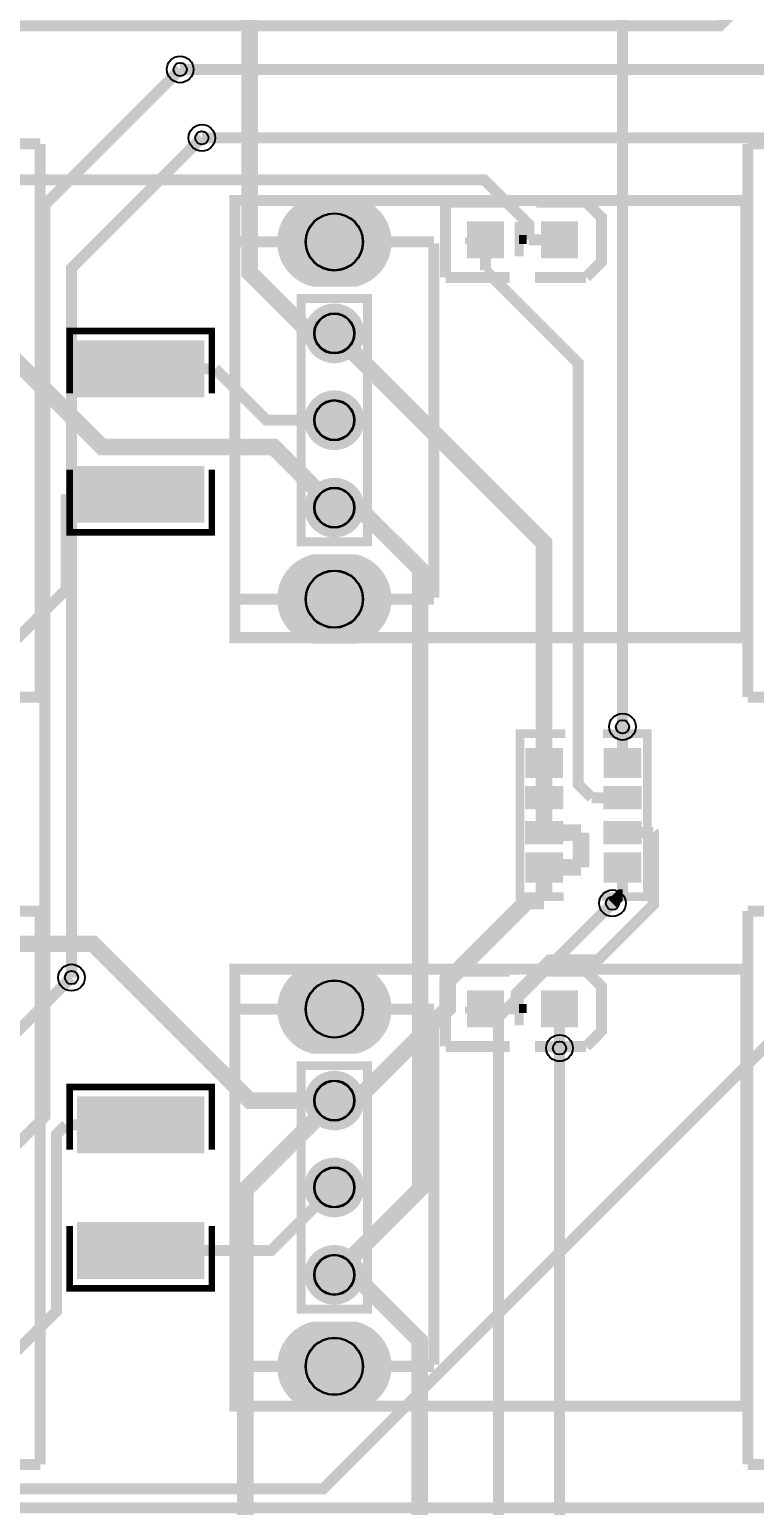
# Model space of a CAD drawing. Header units: millimetres. Extents: x -12.6 to 62.6, y -134.6 to -40.2.
# Drawn here: x 20.44 to 37.08, y -116.68 to -82.8 of the extents above; entities that cross this region are included whole.
import ezdxf

# ---------------------------------------------------------------- set-up
doc = ezdxf.new("R2010")
doc.units = ezdxf.units.MM
for name, color, linetype, true_color in [('BottomLayer', 7, 'Continuous', 0x0000ff), ('BottomSolderMaskLayer', 7, 'Continuous', 0xaa00ff), ('Document', 7, 'Continuous', 0xffffff), ('Hole', 7, 'Continuous', 0x222222), ('Multi-Layer', 7, 'Continuous', 0xc0c0c0), ('TopLayer', 7, 'Continuous', 0xff0000), ('TopPasteMaskLayer', 7, 'Continuous', 0x808080), ('TopSilkLayer', 7, 'Continuous', 0xffcc00), ('TopSolderMaskLayer', 7, 'Continuous', 0x800080)]:
    doc.layers.add(name, color=color, linetype=linetype, true_color=true_color)

msp = doc.modelspace()

# ---------------------------------------------------------------- hatches: boundary and pattern name
at = {"layer": 'BottomSolderMaskLayer'}
for points in [[(27.941, -86.654, -0.785398), (27.941, -88.704), (26.924, -88.704, -0.785398), (26.924, -86.654)], [(28.107, -89.935, -0.785398), (26.757, -89.935), (26.757, -89.623, -0.785398), (28.107, -89.623)], [(28.107, -91.928, -0.785398), (26.757, -91.928), (26.757, -91.617, -0.785398), (28.107, -91.617)], [(28.107, -93.935, -0.785398), (26.757, -93.935), (26.757, -93.623, -0.785398), (28.107, -93.623)], [(27.941, -94.854, -0.785398), (27.941, -96.904), (26.924, -96.904, -0.785398), (26.924, -94.854)], [(27.941, -104.264, -0.785398), (27.941, -106.315), (26.924, -106.315, -0.785398), (26.924, -104.264)], [(28.107, -107.545, -0.785398), (26.757, -107.545), (26.757, -107.234, -0.785398), (28.107, -107.234)], [(28.107, -109.539, -0.785398), (26.757, -109.539), (26.757, -109.227, -0.785398), (28.107, -109.227)], [(28.107, -111.545, -0.785398), (26.757, -111.545), (26.757, -111.234, -0.785398), (28.107, -111.234)], [(27.941, -112.464, -0.785398), (27.941, -114.515), (26.924, -114.515, -0.785398), (26.924, -112.464)]]:
    msp.add_hatch(color=256, dxfattribs=at).paths.add_polyline_path(points)
at = {"layer": 'Document'}
for points in [[(30.815, -87.355), (30.815, -88.015), (30.662, -88.015), (30.662, -87.355)], [(31.09, -87.732), (30.429, -87.732), (30.429, -87.579), (31.09, -87.579)], [(32.943, -87.68), (32.283, -87.68), (32.283, -87.527), (32.943, -87.527)], [(30.815, -105.008), (30.815, -105.668), (30.662, -105.668), (30.662, -105.008)], [(31.09, -105.385), (30.429, -105.385), (30.429, -105.232), (31.09, -105.232)], [(32.943, -105.333), (32.283, -105.333), (32.283, -105.18), (32.943, -105.18)]]:
    msp.add_hatch(color=256, dxfattribs=at).paths.add_polyline_path(points)
at = {"layer": 'Multi-Layer'}
for points in [[(27.932, -86.679, -0.785398), (27.932, -88.679), (26.932, -88.679, -0.785398), (26.932, -86.679)], [(28.082, -89.929, -0.785398), (26.782, -89.929), (26.782, -89.629, -0.785398), (28.082, -89.629)], [(28.082, -91.922, -0.785398), (26.782, -91.922), (26.782, -91.622, -0.785398), (28.082, -91.622)], [(28.082, -93.929, -0.785398), (26.782, -93.929), (26.782, -93.629, -0.785398), (28.082, -93.629)], [(27.932, -94.879, -0.785398), (27.932, -96.879), (26.932, -96.879, -0.785398), (26.932, -94.879)], [(27.932, -104.289, -0.785398), (27.932, -106.289), (26.932, -106.289, -0.785398), (26.932, -104.289)], [(28.082, -107.539, -0.785398), (26.782, -107.539), (26.782, -107.239, -0.785398), (28.082, -107.239)], [(28.082, -109.533, -0.785398), (26.782, -109.533), (26.782, -109.233, -0.785398), (28.082, -109.233)], [(28.082, -111.539, -0.785398), (26.782, -111.539), (26.782, -111.239, -0.785398), (28.082, -111.239)], [(27.932, -112.489, -0.785398), (27.932, -114.489), (26.932, -114.489, -0.785398), (26.932, -112.489)]]:
    msp.add_hatch(color=256, dxfattribs=at).paths.add_polyline_path(points)
at = {"layer": 'TopLayer'}
for points in [[(31.299, -87.23), (31.299, -88.03), (30.499, -88.03), (30.499, -87.23)], [(33.001, -87.23), (33.001, -88.03), (32.201, -88.03), (32.201, -87.23)], [(21.583, -91.233), (24.391, -91.233), (24.391, -89.95), (21.583, -89.95)], [(21.583, -92.833), (24.391, -92.833), (24.391, -94.115), (21.583, -94.115)], [(32.647, -99.313), (32.647, -99.963), (31.847, -99.963), (31.847, -99.313)], [(34.447, -99.313), (34.447, -99.963), (33.647, -99.963), (33.647, -99.313)], [(32.647, -100.188), (32.647, -100.688), (31.847, -100.688), (31.847, -100.188)], [(34.447, -100.188), (34.447, -100.688), (33.647, -100.688), (33.647, -100.188)], [(32.647, -100.988), (32.647, -101.488), (31.847, -101.488), (31.847, -100.988)], [(34.447, -100.988), (34.447, -101.488), (33.647, -101.488), (33.647, -100.988)], [(32.647, -101.713), (32.647, -102.363), (31.847, -102.363), (31.847, -101.713)], [(34.447, -101.713), (34.447, -102.363), (33.647, -102.363), (33.647, -101.713)], [(31.299, -104.883), (31.299, -105.683), (30.499, -105.683), (30.499, -104.883)], [(33.001, -104.883), (33.001, -105.683), (32.201, -105.683), (32.201, -104.883)], [(24.391, -108.59), (21.583, -108.59), (21.583, -107.307), (24.391, -107.307)], [(24.391, -110.19), (21.583, -110.19), (21.583, -111.472), (24.391, -111.472)]]:
    msp.add_hatch(color=256, dxfattribs=at).paths.add_polyline_path(points)
at = {"layer": 'TopPasteMaskLayer'}
for points in [[(31.299, -87.23), (31.299, -88.03), (30.499, -88.03), (30.499, -87.23)], [(33.001, -87.23), (33.001, -88.03), (32.201, -88.03), (32.201, -87.23)], [(21.683, -91.233), (22.41, -91.233), (22.51, -91.133), (22.51, -90.897), (22.61, -90.797), (23.364, -90.797), (23.464, -90.897), (23.464, -91.133), (23.564, -91.233), (24.291, -91.233), (24.391, -91.133), (24.391, -90.05), (24.291, -89.95), (21.683, -89.95), (21.583, -90.05), (21.583, -91.133)], [(21.683, -92.833), (22.41, -92.833), (22.51, -92.933), (22.51, -93.169), (22.61, -93.269), (23.364, -93.269), (23.464, -93.169), (23.464, -92.933), (23.564, -92.833), (24.291, -92.833), (24.391, -92.933), (24.391, -94.015), (24.291, -94.115), (21.683, -94.115), (21.583, -94.015), (21.583, -92.933)], [(32.647, -99.313), (32.647, -99.963), (31.847, -99.963), (31.847, -99.313)], [(34.447, -99.313), (34.447, -99.963), (33.647, -99.963), (33.647, -99.313)], [(32.647, -100.188), (32.647, -100.688), (31.847, -100.688), (31.847, -100.188)], [(34.447, -100.188), (34.447, -100.688), (33.647, -100.688), (33.647, -100.188)], [(32.647, -100.988), (32.647, -101.488), (31.847, -101.488), (31.847, -100.988)], [(34.447, -100.988), (34.447, -101.488), (33.647, -101.488), (33.647, -100.988)], [(32.647, -101.713), (32.647, -102.363), (31.847, -102.363), (31.847, -101.713)], [(34.447, -101.713), (34.447, -102.363), (33.647, -102.363), (33.647, -101.713)], [(31.299, -104.883), (31.299, -105.683), (30.499, -105.683), (30.499, -104.883)], [(33.001, -104.883), (33.001, -105.683), (32.201, -105.683), (32.201, -104.883)], [(24.291, -108.59), (23.564, -108.59), (23.464, -108.49), (23.464, -108.253), (23.364, -108.153), (22.61, -108.153), (22.51, -108.253), (22.51, -108.49), (22.41, -108.59), (21.683, -108.59), (21.583, -108.49), (21.583, -107.407), (21.683, -107.307), (24.291, -107.307), (24.391, -107.407), (24.391, -108.49)], [(24.291, -110.19), (23.564, -110.19), (23.464, -110.29), (23.464, -110.526), (23.364, -110.626), (22.61, -110.626), (22.51, -110.526), (22.51, -110.29), (22.41, -110.19), (21.683, -110.19), (21.583, -110.29), (21.583, -111.372), (21.683, -111.472), (24.291, -111.472), (24.391, -111.372), (24.391, -110.29)]]:
    msp.add_hatch(color=256, dxfattribs=at).paths.add_polyline_path(points)
at = {"layer": 'TopSolderMaskLayer'}
for points in [[(27.941, -86.654, -0.785398), (27.941, -88.704), (26.924, -88.704, -0.785398), (26.924, -86.654)], [(31.325, -87.205), (31.325, -88.056), (30.474, -88.056), (30.474, -87.205)], [(33.026, -87.205), (33.026, -88.056), (32.176, -88.056), (32.176, -87.205)], [(28.107, -89.935, -0.785398), (26.757, -89.935), (26.757, -89.623, -0.785398), (28.107, -89.623)], [(21.527, -91.244), (24.447, -91.244), (24.447, -89.939), (21.527, -89.939)], [(28.107, -91.928, -0.785398), (26.757, -91.928), (26.757, -91.617, -0.785398), (28.107, -91.617)], [(21.527, -92.821), (24.447, -92.821), (24.447, -94.127), (21.527, -94.127)], [(28.107, -93.935, -0.785398), (26.757, -93.935), (26.757, -93.623, -0.785398), (28.107, -93.623)], [(27.941, -94.854, -0.785398), (27.941, -96.904), (26.924, -96.904, -0.785398), (26.924, -94.854)], [(32.678, -99.293), (32.678, -99.984), (31.816, -99.984), (31.816, -99.293)], [(34.478, -99.293), (34.478, -99.984), (33.616, -99.984), (33.616, -99.293)], [(32.688, -100.172), (32.688, -100.704), (31.806, -100.704), (31.806, -100.172)], [(34.488, -100.172), (34.488, -100.704), (33.606, -100.704), (33.606, -100.172)], [(32.688, -100.972), (32.688, -101.504), (31.806, -101.504), (31.806, -100.972)], [(34.488, -100.972), (34.488, -101.504), (33.606, -101.504), (33.606, -100.972)], [(32.678, -101.692), (32.678, -102.384), (31.816, -102.384), (31.816, -101.692)], [(34.478, -101.692), (34.478, -102.384), (33.616, -102.384), (33.616, -101.692)], [(27.941, -104.264, -0.785398), (27.941, -106.315), (26.924, -106.315, -0.785398), (26.924, -104.264)], [(31.325, -104.858), (31.325, -105.709), (30.474, -105.709), (30.474, -104.858)], [(33.026, -104.858), (33.026, -105.709), (32.176, -105.709), (32.176, -104.858)], [(28.107, -107.545, -0.785398), (26.757, -107.545), (26.757, -107.234, -0.785398), (28.107, -107.234)], [(24.447, -108.601), (21.527, -108.601), (21.527, -107.295), (24.447, -107.295)], [(28.107, -109.539, -0.785398), (26.757, -109.539), (26.757, -109.227, -0.785398), (28.107, -109.227)], [(24.447, -110.178), (21.527, -110.178), (21.527, -111.484), (24.447, -111.484)], [(28.107, -111.545, -0.785398), (26.757, -111.545), (26.757, -111.234, -0.785398), (28.107, -111.234)], [(27.941, -112.464, -0.785398), (27.941, -114.515), (26.924, -114.515, -0.785398), (26.924, -112.464)]]:
    msp.add_hatch(color=256, dxfattribs=at).paths.add_polyline_path(points)

# ---------------------------------------------------------------- linework, layer by layer
at = {"layer": 'BottomLayer'}
for points, const_width in [([(34.047, -98.808), (34.047, -74.613), (30.155, -70.721)], 0.254), ([(27.432, -89.779), (26.883, -89.779), (25.487, -88.383), (25.487, -74.113), (27.432, -72.168)], 0.381), ([(19.633, -108.908), (20.788, -107.753), (20.788, -86.824), (23.893, -83.719)], 0.254), ([(21.399, -104.567), (21.399, -88.284), (24.392, -85.291)], 0.254), ([(27.432, -93.779), (27.988, -93.779), (29.403, -95.193), (29.403, -109.419), (27.657, -111.165)], 0.381), ([(31.198, -121.909), (31.198, -105.478), (33.817, -102.86)], 0.254), ([(-10.797, -130.006), (-10.794, -130.009), (-7.04, -130.009), (-6.843, -129.812), (-1.635, -129.812), (-1.589, -129.858), (-0.316, -129.858), (2.248, -132.423), (28.525, -132.423), (32.601, -128.346), (32.601, -106.182)], 0.254), ([(27.432, -107.39), (25.387, -109.435), (25.387, -123.617)], 0.381), ([(27.657, -111.165), (29.392, -112.9), (29.392, -127.04), (27.432, -129)], 0.381), ([(27.657, -111.165), (27.432, -111.39)], 0.381)]:
    msp.add_lwpolyline(points, dxfattribs=dict(at, const_width=const_width))
at = {"layer": 'BottomSolderMaskLayer'}
for centre, radius in [((27.432, -87.679), 0.661), ((27.432, -89.779), 0.464), ((27.432, -91.772), 0.464), ((27.432, -93.779), 0.464), ((27.432, -95.879), 0.661), ((27.432, -105.289), 0.661), ((27.432, -107.39), 0.464), ((27.432, -109.383), 0.464), ((27.432, -111.39), 0.464), ((27.432, -113.49), 0.661)]:
    msp.add_circle(centre, radius, dxfattribs=at)
at = {"layer": 'Hole'}
for centre in [(23.893, -83.719), (24.392, -85.291), (34.047, -98.808), (33.817, -102.86), (21.399, -104.567), (32.601, -106.183)]:
    msp.add_circle(centre, 0.152, dxfattribs=at)
at = {"layer": 'Multi-Layer'}
for centre, radius in [((23.893, -83.719), 0.305), ((24.392, -85.291), 0.305), ((27.432, -87.679), 0.65), ((27.432, -89.779), 0.45), ((27.432, -91.772), 0.45), ((27.432, -93.779), 0.45), ((27.432, -95.879), 0.65), ((34.047, -98.808), 0.305), ((33.817, -102.86), 0.305), ((21.399, -104.567), 0.305), ((27.432, -105.289), 0.65), ((32.601, -106.183), 0.305), ((27.432, -107.39), 0.45), ((27.432, -109.383), 0.45), ((27.432, -111.39), 0.45), ((27.432, -113.49), 0.65)]:
    msp.add_circle(centre, radius, dxfattribs=at)
at = {"layer": 'TopLayer'}
for points, const_width in [([(23.893, -83.719), (39.186, -83.719), (48.756, -74.148), (58.928, -74.148)], 0.254), ([(41.021, -77.978), (36.281, -82.718), (19.762, -82.718), (9.306, -93.174), (9.306, -93.716)], 0.254), ([(24.392, -85.291), (40.184, -85.291), (47.682, -77.793)], 0.254), ([(31.896, -87.63), (31.896, -87.277), (30.875, -86.256), (16.837, -86.256), (10.591, -92.502), (10.591, -92.765)], 0.254), ([(30.899, -87.63), (30.899, -88.335)], 0.254), ([(32.601, -87.63), (31.896, -87.63)], 0.254), ([(27.432, -93.779), (26.041, -92.388), (22.106, -92.388), (17.78, -88.062), (17.78, -87.969)], 0.381), ([(30.899, -88.335), (33.029, -90.465), (33.029, -100.125), (33.342, -100.438)], 0.254), ([(27.432, -89.779), (32.247, -94.594), (32.247, -99.638)], 0.381), ([(22.987, -90.591), (24.696, -90.591)], 0.254), ([(27.432, -91.772), (25.877, -91.772), (24.696, -90.591)], 0.254), ([(21.278, -93.474), (21.278, -95.657), (11.064, -105.871), (10.447, -105.871), (9.597, -106.721), (6.842, -106.721)], 0.254), ([(22.987, -93.474), (21.278, -93.474)], 0.254), ([(-2.286, -114.984), (-2.286, -115.198), (-1.168, -116.315), (2.72, -116.315), (2.958, -116.553), (3.465, -116.553), (3.714, -116.304), (27.176, -116.304), (47.682, -95.799), (47.682, -95.446)], 0.254), ([(34.047, -98.808), (34.047, -99.638)], 0.254), ([(32.247, -99.638), (32.247, -100.438)], 0.381), ([(32.247, -100.438), (32.247, -101.238)], 0.381), ([(34.047, -100.438), (33.342, -100.438)], 0.254), ([(31.604, -105.283), (31.604, -104.931), (32.377, -104.157), (33.487, -104.157), (34.754, -102.89), (34.754, -101.24), (34.752, -101.238)], 0.254), ([(32.247, -101.238), (33.092, -101.238)], 0.381), ([(33.092, -101.238), (33.092, -102.038)], 0.381), ([(34.047, -101.238), (34.752, -101.238)], 0.254), ([(32.247, -102.038), (32.247, -102.808)], 0.381), ([(32.247, -102.038), (33.092, -102.038)], 0.381), ([(34.047, -102.038), (34.047, -102.668)], 0.254), ([(32.247, -102.808), (31.862, -102.808), (30.036, -104.634), (30.036, -105.273), (27.919, -107.39), (27.432, -107.39)], 0.381), ([(33.817, -102.86), (34.009, -102.668), (34.047, -102.668)], 0.254), ([(4.318, -107.39), (4.444, -107.516), (12.645, -107.516), (16.369, -103.792), (21.893, -103.792), (25.491, -107.39), (27.432, -107.39)], 0.381), ([(-1.016, -114.796), (9.538, -114.796), (16.82, -107.514), (18.452, -107.514), (21.399, -104.567)], 0.254), ([(30.899, -105.283), (31.604, -105.283)], 0.254), ([(32.601, -106.182), (32.601, -105.283)], 0.254), ([(10.903, -115.693), (17.585, -115.693), (21.053, -112.226), (21.053, -108.173), (21.278, -107.948)], 0.254), ([(22.987, -107.948), (21.278, -107.948)], 0.254), ([(27.432, -109.383), (25.984, -110.831), (22.987, -110.831)], 0.254), ([(-3.556, -114.984), (-3.556, -115.183), (-1.875, -116.864), (2.656, -116.864), (2.779, -116.987), (3.644, -116.987), (3.893, -116.738), (44.043, -116.738), (47.682, -113.099)], 0.254)]:
    msp.add_lwpolyline(points, dxfattribs=dict(at, const_width=const_width))
at = {"layer": 'TopSilkLayer'}
for points, const_width in [([(20.68, -85.429), (13.68, -85.429)], 0.254), ([(20.68, -85.429), (20.68, -98.129)], 0.254), ([(43.921, -85.429), (36.921, -85.429)], 0.254), ([(36.921, -85.429), (36.921, -98.129)], 0.254), ([(29.985, -86.767), (29.985, -88.494)], 0.254), ([(29.985, -86.767), (31.458, -86.767)], 0.254), ([(32.068, -86.767), (33.211, -86.767)], 0.254), ([(33.211, -86.767), (33.566, -87.122), (33.566, -88.138), (33.211, -88.494)], 0.254), ([(31.674, -87.224), (31.674, -88.011)], 0.203), ([(29.718, -87.679), (25.146, -87.679)], 0.254), ([(25.146, -91.779), (25.146, -87.715)], 0.254), ([(29.718, -91.779), (29.718, -87.715)], 0.254), ([(31.674, -87.622), (31.849, -87.622)], 0.203), ([(29.985, -88.494), (31.458, -88.494)], 0.254), ([(32.042, -88.494), (33.211, -88.494)], 0.254), ([(21.354, -91.157), (21.354, -89.722), (24.62, -89.722), (24.62, -91.157)], 0.152), ([(25.146, -91.779), (25.146, -95.843)], 0.254), ([(29.718, -91.779), (29.718, -95.843)], 0.254), ([(21.354, -92.909), (21.354, -94.344), (24.62, -94.344), (24.62, -92.909)], 0.152), ([(29.718, -95.878), (25.146, -95.878)], 0.254), ([(20.68, -98.129), (13.68, -98.129)], 0.254), ([(43.921, -98.129), (36.921, -98.129)], 0.254), ([(32.697, -102.708), (31.697, -102.708), (31.697, -98.968), (32.737, -98.968)], 0.2), ([(33.597, -98.968), (34.617, -98.968), (34.617, -102.708), (33.577, -102.708)], 0.2), ([(20.68, -103.04), (13.68, -103.04)], 0.254), ([(20.68, -103.04), (20.68, -115.74)], 0.254), ([(43.921, -103.04), (36.921, -103.04)], 0.254), ([(36.921, -103.04), (36.921, -115.74)], 0.254), ([(29.985, -104.42), (29.985, -106.147)], 0.254), ([(29.985, -104.42), (31.458, -104.42)], 0.254), ([(32.068, -104.42), (33.211, -104.42)], 0.254), ([(33.211, -104.42), (33.566, -104.775), (33.566, -105.791), (33.211, -106.147)], 0.254), ([(31.674, -104.877), (31.674, -105.664)], 0.203), ([(29.718, -105.29), (25.146, -105.29)], 0.254), ([(25.146, -109.39), (25.146, -105.326)], 0.254), ([(29.718, -109.39), (29.718, -105.326)], 0.254), ([(31.674, -105.275), (31.849, -105.275)], 0.203), ([(29.985, -106.147), (31.458, -106.147)], 0.254), ([(32.042, -106.147), (33.211, -106.147)], 0.254), ([(24.62, -108.513), (24.62, -107.078), (21.354, -107.078), (21.354, -108.513)], 0.152), ([(25.146, -109.39), (25.146, -113.454)], 0.254), ([(29.718, -109.39), (29.718, -113.454)], 0.254), ([(24.62, -110.266), (24.62, -111.701), (21.354, -111.701), (21.354, -110.266)], 0.152), ([(29.718, -113.489), (25.146, -113.489)], 0.254), ([(20.68, -115.74), (13.68, -115.74)], 0.254), ([(43.921, -115.74), (36.921, -115.74)], 0.254)]:
    msp.add_lwpolyline(points, dxfattribs=dict(at, const_width=const_width))
for points, const_width in [([(25.146, -86.73), (36.878, -86.73), (36.878, -96.763), (25.146, -96.763), (25.146, -86.73)], 0.254), ([(26.67, -94.565), (28.194, -94.565), (28.194, -93.549), (28.194, -89.993), (28.194, -88.977), (26.67, -88.977), (26.67, -89.993), (26.67, -93.549), (26.67, -94.565)], 0.203), ([(25.146, -104.372), (36.878, -104.372), (36.878, -114.405), (25.146, -114.405), (25.146, -104.372)], 0.254), ([(26.67, -112.176), (28.194, -112.176), (28.194, -111.16), (28.194, -107.604), (28.194, -106.588), (26.67, -106.588), (26.67, -107.604), (26.67, -111.16), (26.67, -112.176)], 0.203)]:
    msp.add_lwpolyline(points, close=True, dxfattribs=dict(at, const_width=const_width))
at = {"layer": 'TopSolderMaskLayer'}
for centre, radius in [((27.432, -87.679), 0.661), ((27.432, -89.779), 0.464), ((27.432, -91.772), 0.464), ((27.432, -93.779), 0.464), ((27.432, -95.879), 0.661), ((27.432, -105.289), 0.661), ((27.432, -107.39), 0.464), ((27.432, -109.383), 0.464), ((27.432, -111.39), 0.464), ((27.432, -113.49), 0.661)]:
    msp.add_circle(centre, radius, dxfattribs=at)

doc.saveas('drawing.dxf')
